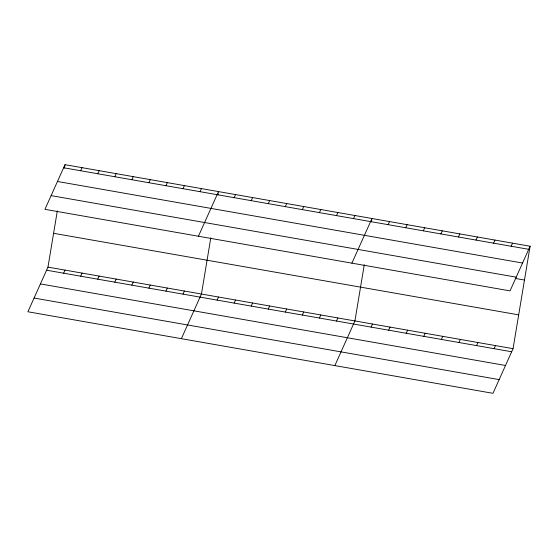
<?xml version="1.0" encoding="UTF-8"?>
<svg xmlns="http://www.w3.org/2000/svg" width="558" height="558" viewBox="0 0 558 558"><rect width="100%" height="100%" fill="white"/><g stroke="black" fill="none" stroke-linecap="round" stroke-linejoin="round"><path stroke-width="0.84" d="M530.1 246.231L510.033 290.885L44.947 209.327L65.021 164.68L530.1 246.231L513.053 348.673L492.979 393.32L27.9 311.769L47.967 267.115L57.321 210.917M64.456 168.056L65.021 164.68M210.798 237.834L201.445 294.024L181.378 338.678M217.934 194.972L218.492 191.589L198.425 236.243M364.276 264.75L354.923 320.941L334.856 365.595M371.412 221.882L371.97 218.506L351.903 263.16M80.68 170.755L82.068 167.665M97.734 173.747L99.122 170.657M63.633 273.19L65.021 270.107M114.788 176.74L116.176 173.65M80.687 276.182L82.075 273.092M131.841 179.725L133.229 176.642M97.741 279.174L99.129 276.084M148.895 182.717L150.283 179.627M114.795 282.16L116.183 279.077M165.949 185.709L167.337 182.619M131.848 285.152L133.236 282.062M183.003 188.695L184.391 185.612M148.895 288.144L150.283 285.054M200.057 191.687L201.445 188.597M165.949 291.137L167.337 288.047M183.003 294.122L184.391 291.039M234.158 197.671L235.546 194.582M251.212 200.657L252.6 197.574M217.111 300.106L218.499 297.016M268.265 203.649L269.654 200.559M234.165 303.099L235.553 300.009M285.319 206.641L286.707 203.551M251.219 306.084L252.607 303.001M302.373 209.634L303.761 206.544M268.272 309.076L269.66 305.986M319.427 212.619L320.815 209.536M285.319 312.068L286.707 308.979M336.481 215.611L337.869 212.521M302.373 315.061L303.761 311.971M353.528 218.603L354.916 215.514M319.427 318.046L320.815 314.963M336.481 321.038L337.869 317.948M388.152 224.672L389.54 221.589M405.722 227.755L407.11 224.665M371.105 327.107L372.493 324.024M423.292 230.838L424.68 227.748M388.675 330.19L390.063 327.1M440.862 233.914L442.25 230.831M406.245 333.272L407.633 330.183M458.432 236.997L459.82 233.907M423.815 336.355L425.203 333.266M476.002 240.079L477.39 236.99M441.385 339.431L442.773 336.348M493.572 243.162L494.96 240.073M458.955 342.514L460.343 339.424M511.142 246.238L512.53 243.155M476.525 345.597L477.913 342.507M494.095 348.68L495.483 345.59M63.633 167.763L528.712 249.321M57.467 181.483L522.546 263.041M51.113 195.614L516.199 277.173M515.271 278.421L524.471 280.039M53.596 233.307L518.675 314.865M47.967 267.115L513.053 348.673M46.579 270.205L511.665 351.756M40.413 283.917L505.499 365.476M34.066 298.049L499.145 379.607"/></g></svg>
